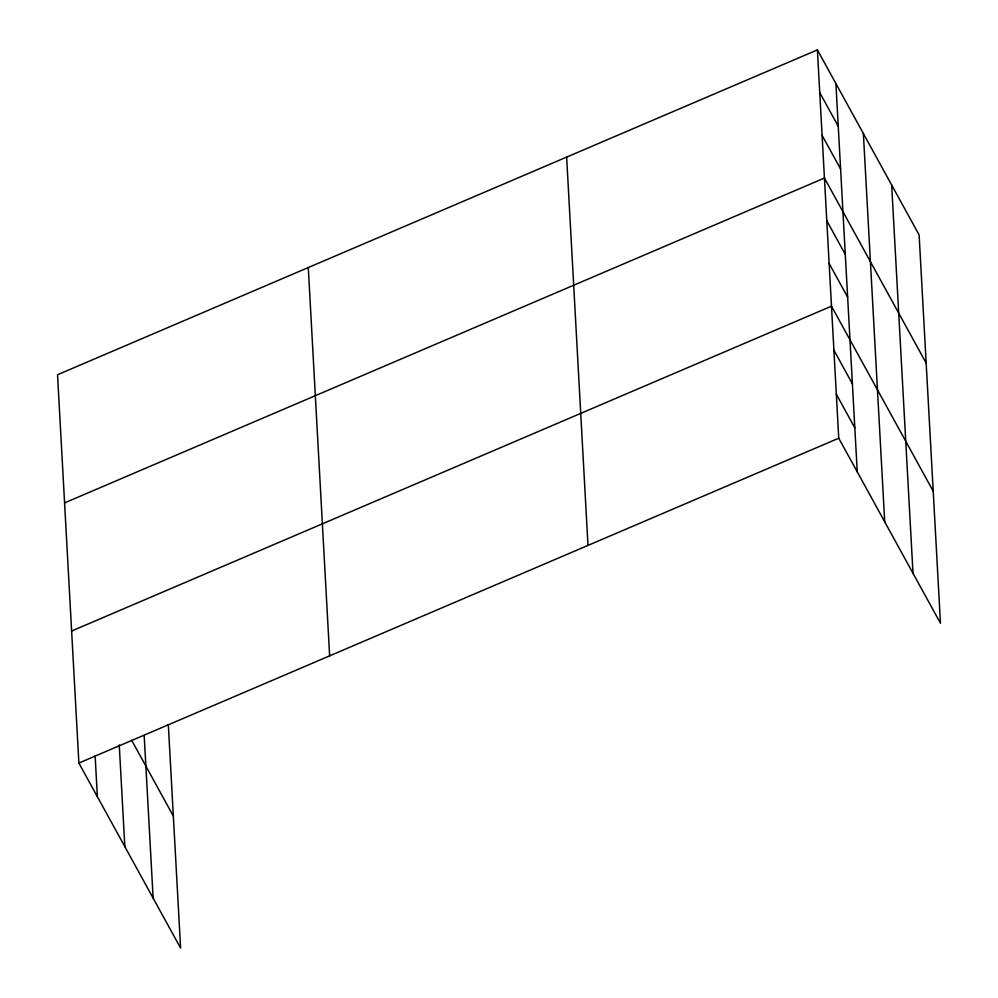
<?xml version="1.0" encoding="UTF-8"?>
<svg xmlns="http://www.w3.org/2000/svg" width="998" height="998" viewBox="0 0 998 998"><rect width="100%" height="100%" fill="white"/><g stroke="black" fill="none" stroke-linecap="round" stroke-linejoin="round"><path stroke-width="1.5" d="M817.399 49.9L838.744 438.209L940.465 623.251L919.121 234.942L817.399 49.9L57.535 374.749L78.879 763.058L180.601 948.1L168.313 724.536M64.571 502.892L824.448 178.043L926.169 363.085M71.619 631.035L831.484 306.186L933.217 491.228M78.879 763.058L838.744 438.209M819.745 92.614L838.245 126.272M822.09 135.329L840.603 168.986M826.793 220.758L845.294 254.415M829.138 263.472L847.639 297.13M833.904 350.198L852.417 383.856M836.324 394.21L854.837 427.868M131.736 740.379L173.34 816.077M891.663 184.979L913.008 573.301M863.37 133.507L884.715 521.829M835.9 83.558L857.245 471.879M566.639 157.098L587.984 545.419M308.282 267.551L329.639 655.861M144.199 735.613L153.143 898.15M119.249 744.995L124.837 846.678M95.122 755.748L97.38 796.716"/></g></svg>
